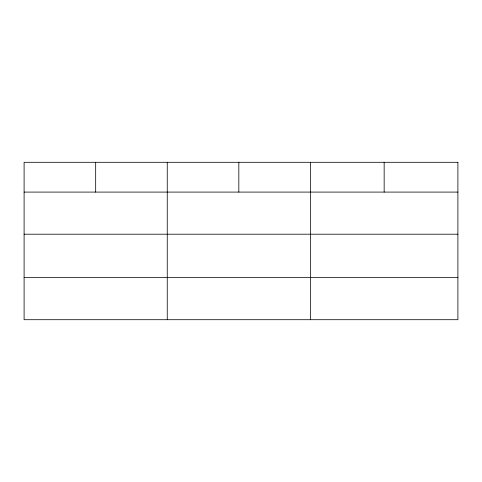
<?xml version="1.0" encoding="UTF-8"?>
<svg xmlns="http://www.w3.org/2000/svg" width="482" height="482" viewBox="0 0 482 482"><rect width="100%" height="100%" fill="white"/><g stroke="black" fill="none" stroke-linecap="round" stroke-linejoin="round"><path stroke-width="0.72" d="M24.1 192.089L457.9 192.089M24.1 234.204L457.9 234.204M24.1 277.59L457.9 277.59M384.154 162.295L384.154 192.089M310.408 162.295L310.408 319.705M238.831 162.295L238.831 192.089M167.254 162.295L167.254 319.705M95.677 162.295L95.677 192.089M457.9 162.295L24.1 162.295L24.1 319.705L457.9 319.705L457.9 162.295"/></g></svg>
